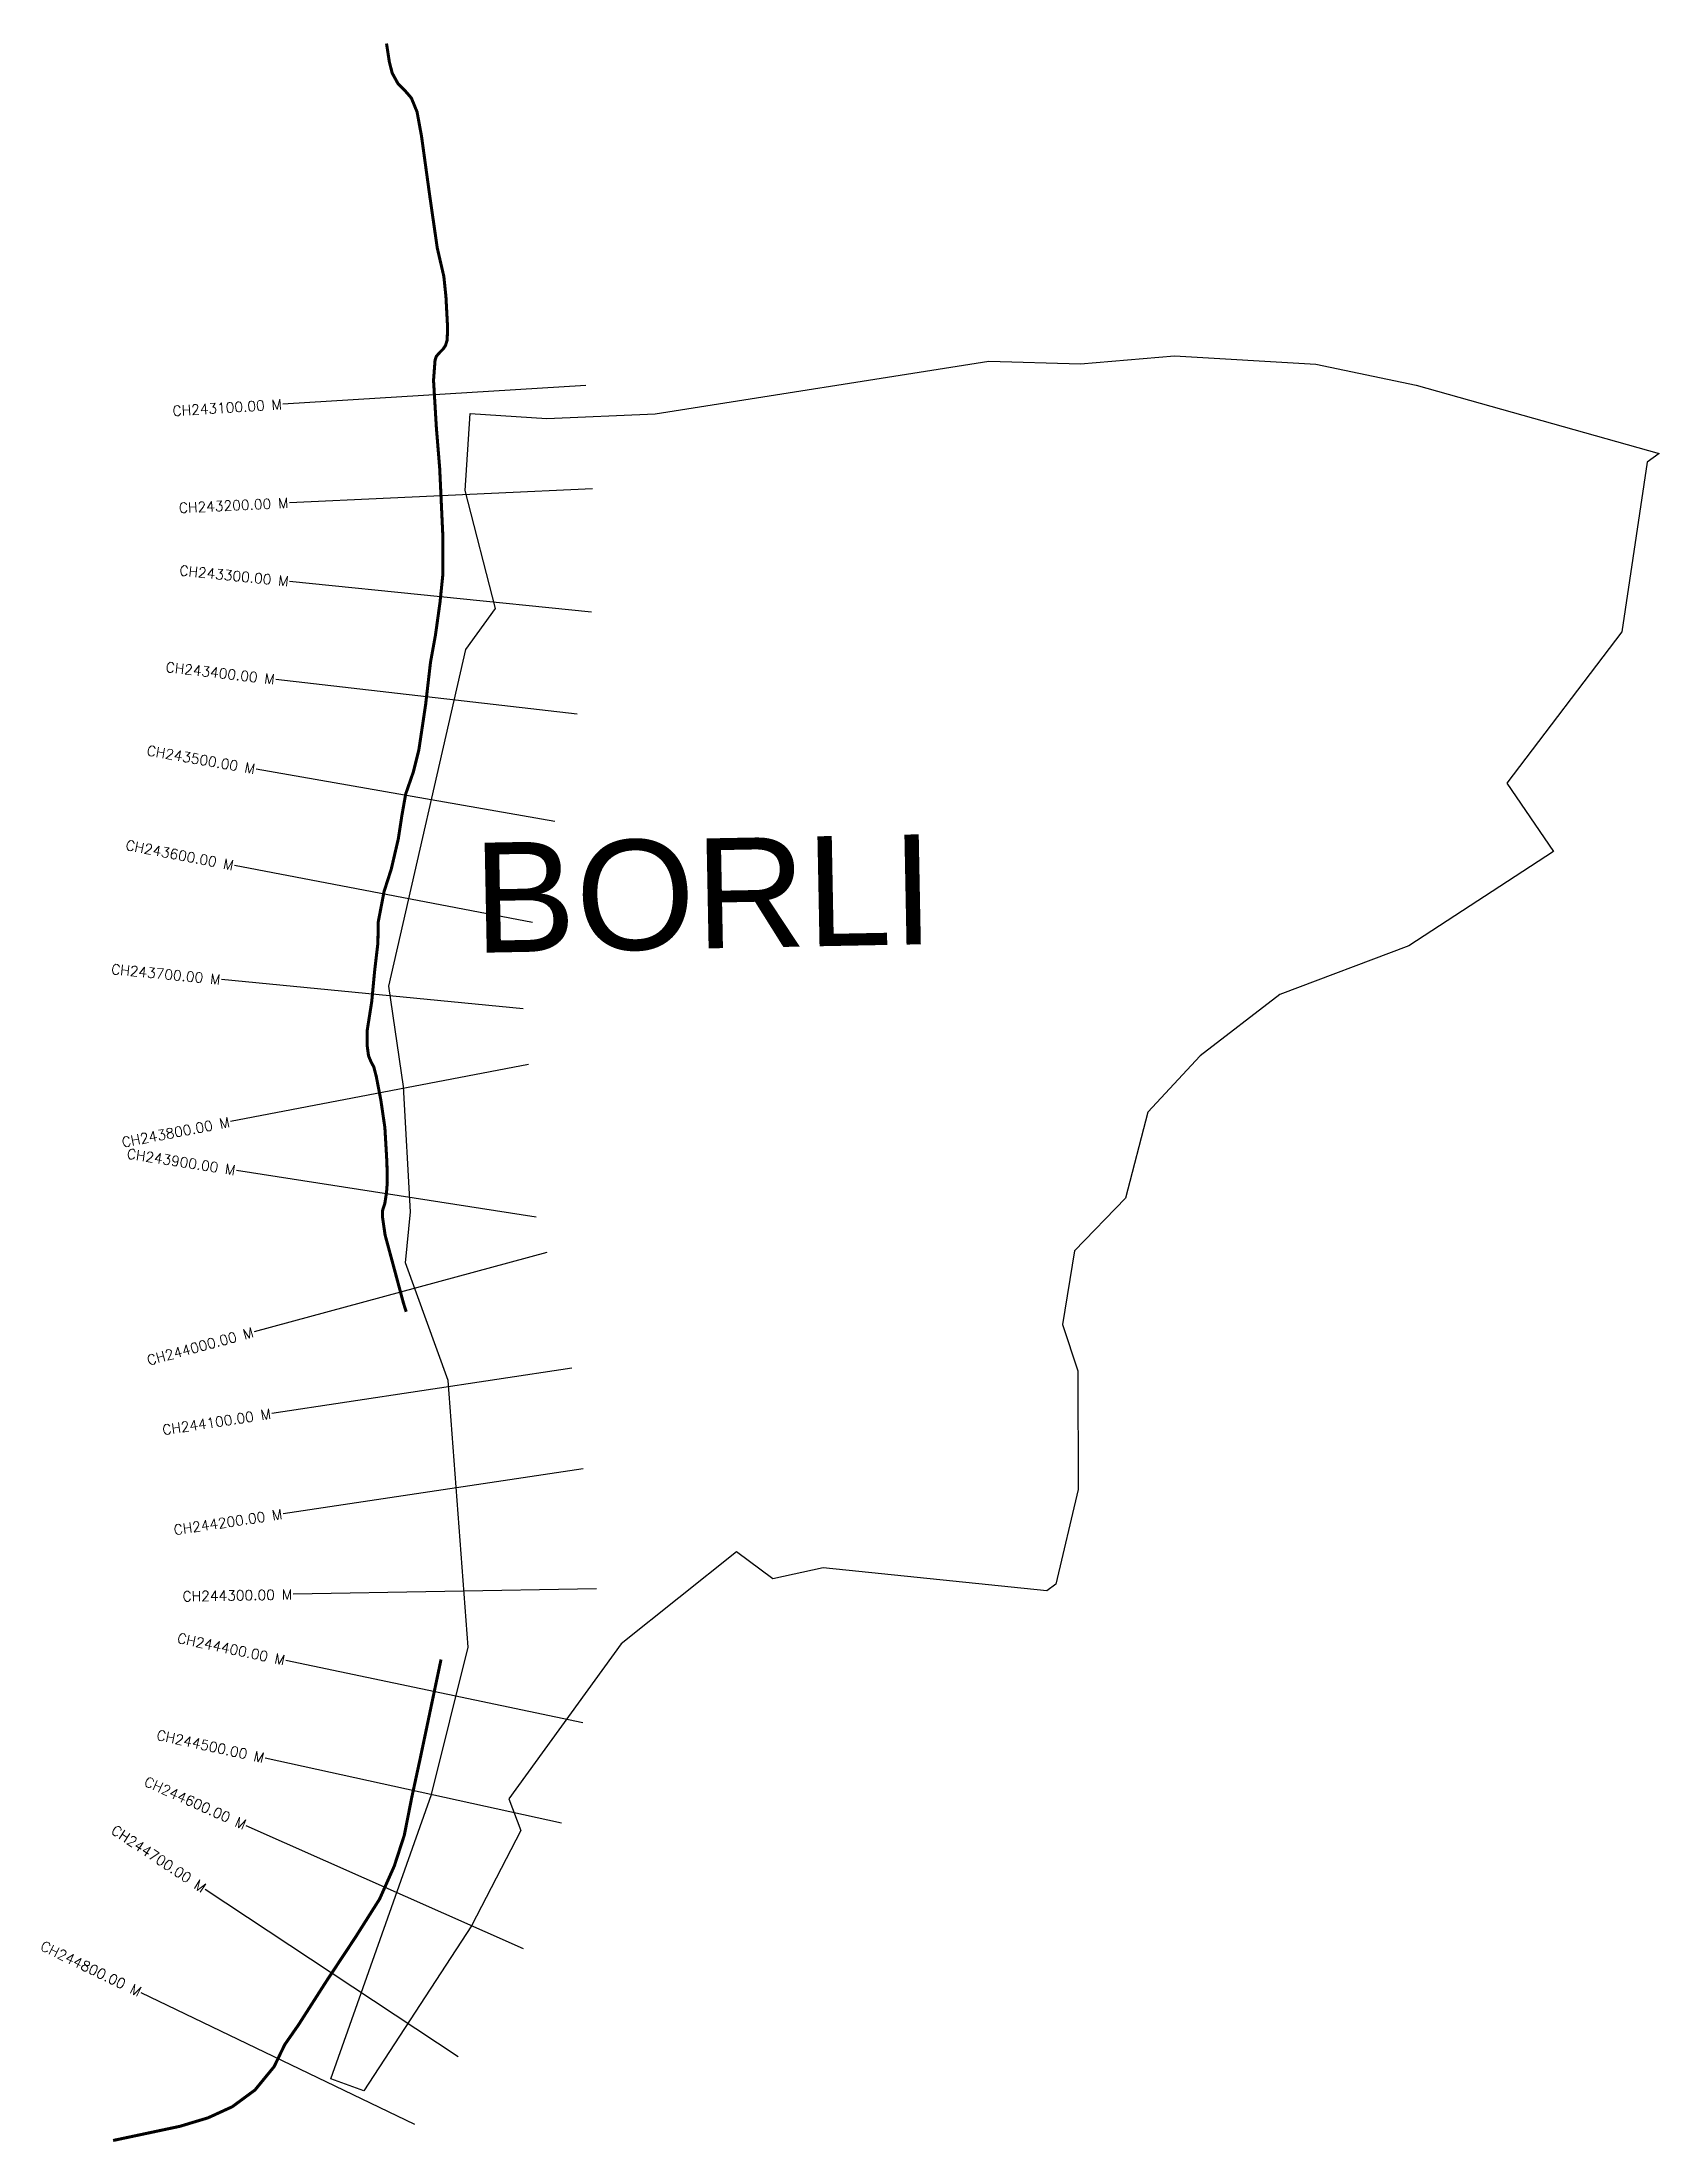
# Model space of a CAD drawing. Header units: metres. Extents: x 279128 to 280727, y 2047141 to 2049217.
import ezdxf
from ezdxf.enums import TextEntityAlignment as Align

# ---------------------------------------------------------------- set-up
doc = ezdxf.new("R2010")
doc.units = ezdxf.units.M
for name, color, linetype in [('CS', 134, 'Continuous'), ('CSMark', 6, 'Continuous'), ('NATURALLY PROTECTED', 3, 'Continuous'), ('village', 3, 'Continuous'), ('VILLAGE NAME', 250, 'Continuous')]:
    doc.layers.add(name, color=color, linetype=linetype)
doc.styles.get("Standard").update_dxf_attribs({"font": 'simplex.shx'})

msp = doc.modelspace()

# ---------------------------------------------------------------- linework, layer by layer
at = {"color": 3, "flags": 128}
msp.add_lwpolyline([(280064.4, 2048901.8), (280154.8, 2048899.3)], dxfattribs=at)
at = {"layer": 'CS'}
for p, q in [((279665.7, 2048877.7), (279366.2, 2048859.2)), ((279672.3, 2048775.6), (279372.6, 2048761.8)), ((279671.3, 2048653.7), (279372.8, 2048684)), ((279657.2, 2048552.7), (279359.1, 2048587)), ((279635.1, 2048446.5), (279339.6, 2048498.2)), ((279613, 2048346.7), (279318.4, 2048403)), ((279603.9, 2048261.2), (279305.4, 2048290.2)), ((279609, 2048206.2), (279314.3, 2048149.8)), ((279616.7, 2048055.5), (279320.2, 2048101.5)), ((279627.3, 2048020.3), (279337.7, 2047942)), ((279651.8, 2047905.9), (279355.2, 2047861.2)), ((279663.1, 2047806.5), (279366.4, 2047762)), ((279676.3, 2047687.9), (279376.3, 2047682.4)), ((279662.6, 2047555.2), (279369, 2047616.9)), ((279641.5, 2047456.2), (279348.5, 2047520.3)), ((279604.1, 2047331.7), (279329.9, 2047453.6)), ((279539.6, 2047225.1), (279289.3, 2047390.5)), ((279496.5, 2047158.2), (279226.1, 2047288.2))]:
    msp.add_line(p, q, dxfattribs=at)
at = {"layer": 'NATURALLY PROTECTED', "color": 2, "const_width": 3, "flags": 128}
for points in [[(279468.6, 2049215.9), (279471.4, 2049197.8), (279474.2, 2049186.7), (279480.1, 2049176), (279486.8, 2049169.4), (279493.2, 2049162), (279498.8, 2049148.3), (279503.2, 2049124.4), (279511.5, 2049064.3), (279518.8, 2049013.7), (279525.3, 2048985.6), (279527.4, 2048965.3), (279529, 2048935.1), (279528.6, 2048922.7), (279526.9, 2048917.2), (279524.4, 2048913.6), (279521.1, 2048910.3), (279517.8, 2048906.5), (279516.6, 2048902.6), (279515.1, 2048882.9), (279517.9, 2048836.2), (279521.2, 2048795.8), (279524.2, 2048731.4), (279524.4, 2048691.6), (279521.5, 2048663.2), (279517, 2048630.9), (279512.1, 2048604), (279507.3, 2048562.3), (279500.6, 2048517.5), (279495.2, 2048495.8), (279487.6, 2048473.9), (279483.8, 2048452.5), (279480.3, 2048429.6), (279473.3, 2048399.5), (279466.2, 2048377.4), (279460.4, 2048347.2), (279460.1, 2048326.5), (279456.8, 2048298.3), (279454, 2048268.6), (279449.4, 2048239.3), (279449.4, 2048225.6), (279450.8, 2048215), (279453.3, 2048208.9), (279456, 2048204), (279458.5, 2048194.4), (279463, 2048171.1), (279467, 2048143.8), (279469, 2048109.4), (279469.4, 2048090), (279468.6, 2048079.8), (279466.9, 2048068.7), (279464.8, 2048062.3), (279464.5, 2048056.4), (279467.2, 2048037.7), (279476.7, 2048002.6), (279485.4, 2047970.2), (279488.1, 2047961.8)], [(279522.5, 2047617.9), (279502, 2047520.4), (279493.6, 2047481.7), (279486.2, 2047444.2), (279476.3, 2047413.7), (279461.8, 2047381.1), (279437.9, 2047343.3), (279408.5, 2047298.8), (279381.6, 2047256.7), (279367.9, 2047237), (279357.5, 2047215.4), (279338.5, 2047192.2), (279316.1, 2047175.7), (279292.1, 2047164.7), (279264.2, 2047156.3), (279198.2, 2047142.3)]]:
    msp.add_lwpolyline(points, dxfattribs=at)
at = {"layer": 'village', "color": 3}
for points in [[(280154.8, 2048899.3, 0), (280247.8, 2048907.2, 0), (280387.8, 2048898.7, 0), (280487, 2048878.2, 0), (280727.1, 2048810.5, 0)], [(280727.1, 2048810.5, 0), (280715.4, 2048802.1, 0), (280690.4, 2048634.3, 0), (280576.7, 2048484.4, 0), (280622.7, 2048417.1, 0), (280479.7, 2048323.5, 0), (280352.2, 2048275.5, 0), (280273.2, 2048214.8, 0), (280221.6, 2048159.2, 0), (280199.5, 2048074.2, 0), (280149, 2048022.1, 0), (280137.1, 2047949.3, 0), (280152.4, 2047903.5, 0), (280152.6, 2047785.9, 0), (280130.7, 2047692.5, 0), (280121.7, 2047685.9, 0), (279900.6, 2047708.6, 0), (279850.7, 2047697.6, 0), (279814.8, 2047724.4, 0), (279700.7, 2047633.5, 0), (279589.7, 2047480.2, 0), (279601.3, 2047448.9, 0), (279552.7, 2047354.6, 0), (279446.3, 2047191.5, 0), (279413.4, 2047203.1, 0), (279513.1, 2047484.4, 0), (279549.4, 2047630, 0), (279529.5, 2047893.9, 0), (279487.3, 2048010.1, 0), (279492.4, 2048060.5, 0), (279485.4, 2048184.7, 0), (279471, 2048283.7, 0), (279546.9, 2048616.8, 0), (279576.5, 2048657.1, 0), (279546.4, 2048773.8, 0), (279551.2, 2048850.1, 0), (279627.1, 2048845, 0), (279734.3, 2048849.7, 0), (280064.4, 2048901.8, 0)]]:
    msp.add_polyline3d(points, dxfattribs=at)

# ---------------------------------------------------------------- texts
at = {"layer": 'CSMark'}
for s, rotation, p in [('CH243100.00 M', 3.5274, (279365.2, 2048859.2)), ('CH243200.00 M', 2.6442, (279371.6, 2048761.7)), ('CH243300.00 M', 354.2124, (279371.8, 2048684.1)), ('CH243400.00 M', 353.4319, (279358.1, 2048587.1)), ('CH243500.00 M', 350.0758, (279338.6, 2048498.4)), ('CH243600.00 M', 349.1862, (279317.4, 2048403.2)), ('CH243700.00 M', 354.4479, (279304.4, 2048290.3)), ('CH243800.00 M', 10.8312, (279313.4, 2048149.6)), ('CH243900.00 M', 351.1751, (279319.2, 2048101.7)), ('CH244000.00 M', 15.1275, (279336.7, 2047941.8)), ('CH244100.00 M', 8.5816, (279354.2, 2047861)), ('CH244200.00 M', 8.517, (279365.5, 2047761.9)), ('CH244300.00 M', 1.0486, (279375.3, 2047682.3)), ('CH244400.00 M', 348.1309, (279368.1, 2047617.1)), ('CH244500.00 M', 347.6736, (279347.5, 2047520.5)), ('CH244600.00 M', 336.0342, (279329, 2047454)), ('CH244700.00 M', 326.5394, (279288.5, 2047391)), ('CH244800.00 M', 334.3134, (279225.2, 2047288.7))]:
    msp.add_text(s, height=10, rotation=rotation, dxfattribs=at).set_placement(p, align=Align.MIDDLE_RIGHT)
at = {"layer": 'VILLAGE NAME', "insert": (279553.2, 2048425.4), "char_height": 108.748, "attachment_point": 1, "rotation": 1.1028}
msp.add_mtext_dynamic_manual_height_columns('{\\fArial|b0|i0|c0|p34;BORLI}', width=726.929, gutter_width=543.7, heights=[0], dxfattribs=at)

doc.saveas('drawing.dxf')
